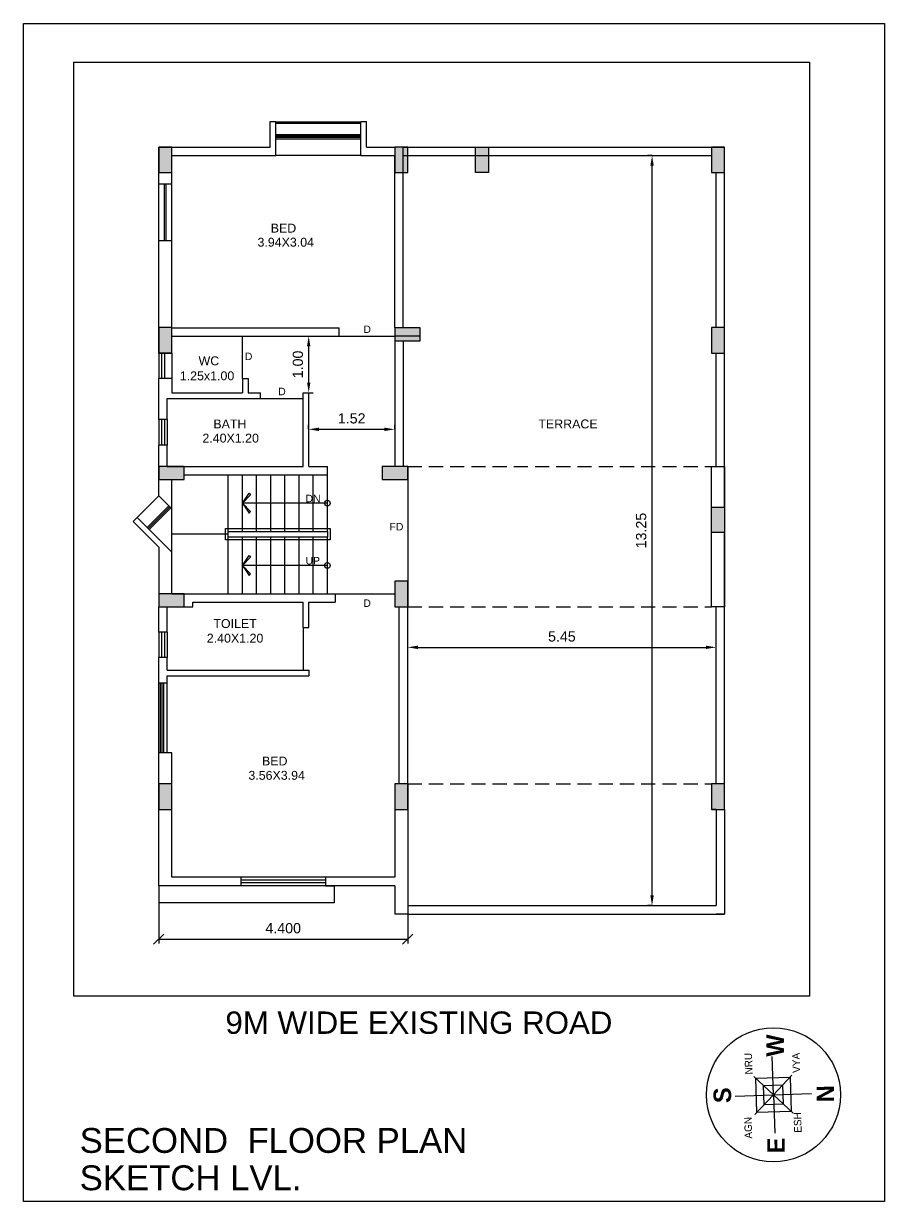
# Model space of a CAD drawing. Extents: x 2469.1 to 2504.8, y 1443.7 to 1464.5.
# Drawn here: x 2489.63 to 2504.85, y 1443.72 to 1464.53 of the extents above; entities that cross this region are included whole.
import ezdxf

# ---------------------------------------------------------------- set-up
doc = ezdxf.new("R2010")
doc.units = 0
doc.linetypes.add('DASHED2', pattern=[0.375, 0.25, -0.125])
doc.layers.get('0').update_dxf_attribs({"linetype": 'CONTINUOUS'})
doc.layers.get('DEFPOINTS').update_dxf_attribs({"linetype": 'CONTINUOUS'})
for name, color, linetype in [('DIMENSIONS__BM_', 251, 'CONTINUOUS'), ('RCC', 200, 'CONTINUOUS'), ('TEXT', 1, 'CONTINUOUS'), ('TEXT_SCH__BM_', 7, 'CONTINUOUS'), ('WALL', 7, 'CONTINUOUS')]:
    doc.layers.add(name, color=color, linetype=linetype)
doc.styles.add('AR', font='arial.ttf')
doc.styles.add('CENTREGULAR', font='GOTHIC.TTF', dxfattribs={"height": 0.4})
doc.styles.add('STYLE1', font='arial.ttf', dxfattribs={"height": 0.2})
doc.styles.add('STYLE5', font='GOTHICB.TTF')
doc.dimstyles.new('_BM__FOR_MM', dxfattribs={"dimtxt": 0.18, "dimasz": 0.18, "dimexe": 0.08, "dimexo": 0.3, "dimgap": 0.1, "dimtad": 1, "dimzin": 0, "dimtxsty": 'AR', "dimcen": 0.09, "dimclrd": 256, "dimclre": 256, "dimclrt": 4, "dimazin": 3, "dimtfac": 1, "dimtmove": 0, "dimatfit": 3, "dimtolj": 1, "dimtzin": 0})

# ---------------------------------------------------------------- blocks, each defined once
blk = doc.blocks.new('_OBLIQUE')
at = {"color": 0, "linetype": 'BYBLOCK'}
blk.add_line((-0.5, -0.5), (0.5, 0.5), dxfattribs=at)
blk = doc.blocks.new('*D19')
at = {"layer": 'DEFPOINTS', "color": 0}
for p in [(2492.023, 1449.298), (2496.423, 1449.298), (2496.423, 1448.355)]:
    blk.add_point(p, dxfattribs=at)
at = {"layer": 'WALL', "color": 253}
for p, q in [((2492.023, 1448.998), (2492.023, 1448.275)), ((2496.423, 1448.998), (2496.423, 1448.275))]:
    blk.add_line(p, q, dxfattribs=at)
at = {"layer": 'WALL', "color": 8}
blk.add_line((2492.023, 1448.355), (2496.423, 1448.355), dxfattribs=at)
at = {"layer": 'WALL', "color": 8, "xscale": 0.18, "yscale": 0.18, "zscale": 0.18, "rotation": 180}
blk.add_blockref('_OBLIQUE', (2492.023, 1448.355), dxfattribs=at)
at = {"layer": 'WALL', "color": 8, "xscale": 0.18, "yscale": 0.18, "zscale": 0.18}
blk.add_blockref('_OBLIQUE', (2496.423, 1448.355), dxfattribs=at)
at = {"layer": 'WALL', "color": 7, "insert": (2494.223, 1448.547), "char_height": 0.18, "attachment_point": 5, "style": 'AR'}
blk.add_mtext('\\A1;4.400', dxfattribs=at)
blk = doc.blocks.new('*D28')
at = {"layer": 'DEFPOINTS', "color": 0}
for p in [(2494.673, 1457.358), (2496.193, 1457.362), (2496.193, 1457.358)]:
    blk.add_point(p, dxfattribs=at)
at = {"layer": 'DIMENSIONS__BM_'}
for p, q in [((2494.673, 1457.362), (2494.673, 1457.442)), ((2496.193, 1457.362), (2496.193, 1457.442)), ((2494.853, 1457.362), (2496.013, 1457.362))]:
    blk.add_line(p, q, dxfattribs=at)
for points in [[(2494.853, 1457.392), (2494.853, 1457.332), (2494.673, 1457.362)], [(2496.013, 1457.392), (2496.013, 1457.332), (2496.193, 1457.362)]]:
    blk.add_solid(points, dxfattribs=at)
at = {"layer": 'DIMENSIONS__BM_', "color": 4, "insert": (2495.433, 1457.554), "char_height": 0.18, "attachment_point": 5, "style": 'AR'}
blk.add_mtext('\\A1;1.52', dxfattribs=at)
blk = doc.blocks.new('*D29')
at = {"layer": 'DEFPOINTS', "color": 0}
for p in [(2494.673, 1459.008), (2494.674, 1459.008), (2494.673, 1458.008)]:
    blk.add_point(p, dxfattribs=at)
at = {"layer": 'DIMENSIONS__BM_'}
for p, q in [((2494.674, 1459.008), (2494.754, 1459.008)), ((2494.674, 1458.188), (2494.674, 1458.828)), ((2494.674, 1458.008), (2494.754, 1458.008))]:
    blk.add_line(p, q, dxfattribs=at)
for points in [[(2494.644, 1458.828), (2494.704, 1458.828), (2494.674, 1459.008)], [(2494.644, 1458.188), (2494.704, 1458.188), (2494.674, 1458.008)]]:
    blk.add_solid(points, dxfattribs=at)
at = {"layer": 'DIMENSIONS__BM_', "color": 4, "insert": (2494.483, 1458.508), "char_height": 0.18, "attachment_point": 5, "rotation": 90, "style": 'AR'}
blk.add_mtext('\\A1;1.00', dxfattribs=at)
blk = doc.blocks.new('*D30')
at = {"layer": 'DEFPOINTS', "color": 0}
for p in [(2496.423, 1453.51), (2501.873, 1453.51), (2501.873, 1453.51)]:
    blk.add_point(p, dxfattribs=at)
at = {"layer": 'DIMENSIONS__BM_'}
for p, q in [((2496.423, 1453.51), (2496.423, 1453.59)), ((2496.603, 1453.51), (2501.693, 1453.51)), ((2501.873, 1453.51), (2501.873, 1453.59))]:
    blk.add_line(p, q, dxfattribs=at)
for points in [[(2496.603, 1453.54), (2496.603, 1453.48), (2496.423, 1453.51)], [(2501.693, 1453.54), (2501.693, 1453.48), (2501.873, 1453.51)]]:
    blk.add_solid(points, dxfattribs=at)
at = {"layer": 'DIMENSIONS__BM_', "color": 4, "insert": (2499.148, 1453.701), "char_height": 0.18, "attachment_point": 5, "style": 'AR'}
blk.add_mtext('\\A1;5.45', dxfattribs=at)
blk = doc.blocks.new('*D31')
at = {"layer": 'DEFPOINTS', "color": 0}
for p in [(2500.741, 1462.198), (2500.94, 1462.198), (2500.94, 1448.948)]:
    blk.add_point(p, dxfattribs=at)
at = {"layer": 'DIMENSIONS__BM_'}
for p, q in [((2500.741, 1462.198), (2500.661, 1462.198)), ((2500.741, 1449.128), (2500.741, 1462.018)), ((2500.741, 1448.948), (2500.661, 1448.948))]:
    blk.add_line(p, q, dxfattribs=at)
for points in [[(2500.711, 1462.018), (2500.771, 1462.018), (2500.741, 1462.198)], [(2500.711, 1449.128), (2500.771, 1449.128), (2500.741, 1448.948)]]:
    blk.add_solid(points, dxfattribs=at)
at = {"layer": 'DIMENSIONS__BM_', "color": 4, "insert": (2500.549, 1455.573), "char_height": 0.18, "attachment_point": 5, "rotation": 90, "style": 'AR'}
blk.add_mtext('\\A1;13.25', dxfattribs=at)

msp = doc.modelspace()

# ---------------------------------------------------------------- hatches: boundary and pattern name
at = {"layer": 'TEXT_SCH__BM_'}
for points in [[(2492.2533, 1462.3476), (2492.0233, 1462.3476), (2492.0233, 1461.8976), (2492.2533, 1461.8976)], [(2496.1933, 1461.8976), (2496.4233, 1461.8976), (2496.4233, 1462.3476), (2496.1933, 1462.3476)], [(2497.8533, 1461.8976), (2497.6233, 1461.8976), (2497.6233, 1462.3476), (2497.8533, 1462.3476)], [(2501.7933, 1461.8976), (2502.0233, 1461.8976), (2502.0233, 1462.3476), (2501.7933, 1462.3476)], [(2492.0233, 1458.7096), (2492.2533, 1458.7096), (2492.2533, 1459.1596), (2492.0233, 1459.1596)], [(2496.1933, 1459.1576), (2496.1933, 1458.9276), (2496.6433, 1458.9276), (2496.6433, 1459.1576)], [(2501.7933, 1458.7096), (2502.0233, 1458.7096), (2502.0233, 1459.1596), (2501.7933, 1459.1596)], [(2492.0233, 1456.7076), (2492.0233, 1456.4776), (2492.4733, 1456.4776), (2492.4733, 1456.7076)], [(2495.9733, 1456.7076), (2495.9733, 1456.4776), (2496.4233, 1456.4776), (2496.4233, 1456.7076)], [(2501.7933, 1455.5376), (2501.7933, 1455.9876), (2502.0233, 1455.9876), (2502.0233, 1455.5376)], [(2496.1933, 1454.2276), (2496.4233, 1454.2276), (2496.4233, 1454.6776), (2496.1933, 1454.6776)], [(2492.0233, 1454.4576), (2492.0233, 1454.2276), (2492.4733, 1454.2276), (2492.4733, 1454.4576)], [(2492.0233, 1450.6476), (2492.2533, 1450.6476), (2492.2533, 1451.0976), (2492.0233, 1451.0976)], [(2496.1933, 1450.6476), (2496.4233, 1450.6476), (2496.4233, 1451.0976), (2496.1933, 1451.0976)], [(2501.7933, 1450.6476), (2502.0233, 1450.6476), (2502.0233, 1451.0976), (2501.7933, 1451.0976)]]:
    msp.add_hatch(color=256, dxfattribs=at).paths.add_polyline_path(points)

# ---------------------------------------------------------------- linework, layer by layer
at = {"color": 7}
for q in [(2503.2121, 1445.9521), (2502.5373, 1445.9301), (2502.5594, 1445.2553), (2503.2341, 1445.2774)]:
    msp.add_line((2502.8857, 1445.6037), q, dxfattribs=at)
for points in [[(2503.1794, 1445.9173), (2503.1993, 1445.31), (2502.592, 1445.2902), (2502.5721, 1445.8975)], [(2503.0489, 1445.7779), (2503.0599, 1445.4406), (2502.7225, 1445.4295), (2502.7115, 1445.7669)]]:
    msp.add_lwpolyline(points, close=True, dxfattribs=at)
at = {"layer": 'RCC', "color": 7}
for p, q in [((2502.8857, 1445.6037), (2502.8637, 1446.2785)), ((2502.211, 1445.5817), (2503.5605, 1445.6258)), ((2502.8857, 1445.6037), (2502.9078, 1444.929))]:
    msp.add_line(p, q, dxfattribs=at)
at = {"layer": 'RCC'}
for points in [[(2492.0233, 1461.8976), (2492.2533, 1461.8976), (2492.2533, 1462.3476), (2492.0233, 1462.3476), (2492.0233, 1461.8976)], [(2496.1933, 1461.8976), (2496.4233, 1461.8976), (2496.4233, 1462.3476), (2496.1933, 1462.3476), (2496.1933, 1461.8976)], [(2497.8533, 1461.8976), (2497.6233, 1461.8976), (2497.6233, 1462.3476), (2497.8533, 1462.3476), (2497.8533, 1461.8976)], [(2501.7933, 1461.8976), (2502.0233, 1461.8976), (2502.0233, 1462.3476), (2501.7933, 1462.3476), (2501.7933, 1461.8976)], [(2492.0233, 1458.7096), (2492.2533, 1458.7096), (2492.2533, 1459.1596), (2492.0233, 1459.1596), (2492.0233, 1458.7096)], [(2496.4233, 1459.1576), (2496.1933, 1459.1576), (2496.1933, 1458.9276), (2496.6433, 1458.9276), (2496.6433, 1459.1576), (2496.1933, 1459.1576)], [(2501.7933, 1458.7096), (2502.0233, 1458.7096), (2502.0233, 1459.1596), (2501.7933, 1459.1596), (2501.7933, 1458.7096)], [(2492.2533, 1456.7076), (2492.0233, 1456.7076), (2492.0233, 1456.4776), (2492.4733, 1456.4776), (2492.4733, 1456.7076), (2492.0233, 1456.7076)], [(2496.2033, 1456.7076), (2495.9733, 1456.7076), (2495.9733, 1456.4776), (2496.4233, 1456.4776), (2496.4233, 1456.7076), (2495.9733, 1456.7076)], [(2501.7933, 1455.5376), (2501.7933, 1455.9876), (2502.0233, 1455.9876), (2502.0233, 1455.5376), (2501.7933, 1455.5376)], [(2496.1933, 1454.2276), (2496.4233, 1454.2276), (2496.4233, 1454.6776), (2496.1933, 1454.6776), (2496.1933, 1454.2276)], [(2492.2533, 1454.4576), (2492.0233, 1454.4576), (2492.0233, 1454.2276), (2492.4733, 1454.2276), (2492.4733, 1454.4576), (2492.0233, 1454.4576)], [(2492.0233, 1450.6476), (2492.2533, 1450.6476), (2492.2533, 1451.0976), (2492.0233, 1451.0976), (2492.0233, 1450.6476)], [(2496.1933, 1450.6476), (2496.4233, 1450.6476), (2496.4233, 1451.0976), (2496.1933, 1451.0976), (2496.1933, 1450.6476)], [(2501.7933, 1450.6476), (2502.0233, 1450.6476), (2502.0233, 1451.0976), (2501.7933, 1451.0976), (2501.7933, 1450.6476)]]:
    msp.add_lwpolyline(points, dxfattribs=at)
at = {"layer": 'TEXT_SCH__BM_', "color": 3}
for p, q in [((2490.5233, 1447.3476), (2490.5233, 1463.8476)), ((2490.5233, 1463.8476), (2503.5233, 1463.8476)), ((2503.5233, 1463.8476), (2503.5233, 1447.3476)), ((2503.5233, 1447.3476), (2490.5233, 1447.3476))]:
    msp.add_line(p, q, dxfattribs=at)
at = {"layer": 'TEXT_SCH__BM_'}
for p, q in [((2493.9933, 1462.7976), (2494.0933, 1462.7976)), ((2493.9933, 1462.3476), (2493.9933, 1462.7976)), ((2494.0933, 1462.1976), (2494.0933, 1462.7976)), ((2494.0933, 1462.1976), (2494.0933, 1462.7962)), ((2495.5933, 1462.7976), (2495.6933, 1462.7976)), ((2495.5933, 1462.1976), (2495.5933, 1462.7976)), ((2495.6933, 1462.3476), (2495.6933, 1462.7976)), ((2492.0233, 1461.6976), (2492.0233, 1462.3476)), ((2492.0233, 1462.3476), (2493.9933, 1462.3476)), ((2492.2533, 1461.6976), (2492.2533, 1462.1976)), ((2492.2533, 1462.1976), (2494.0933, 1462.1976)), ((2495.5933, 1462.1976), (2496.1933, 1462.1976)), ((2496.1933, 1459.1576), (2496.1933, 1462.1976)), ((2496.3433, 1459.1576), (2496.3433, 1462.3476)), ((2492.0233, 1461.6976), (2492.2533, 1461.6976)), ((2492.0233, 1458.7096), (2492.0233, 1460.6976)), ((2492.0233, 1460.6976), (2492.2533, 1460.6976)), ((2492.2533, 1459.1476), (2492.2533, 1460.6976)), ((2492.2533, 1459.1576), (2495.2133, 1459.1576)), ((2495.2133, 1459.0076), (2495.2133, 1459.1576)), ((2496.6433, 1459.1576), (2496.3433, 1459.1576)), ((2496.6433, 1459.0076), (2496.6433, 1459.1576)), ((2492.2533, 1459.0076), (2495.2133, 1459.0076)), ((2496.6433, 1459.0076), (2496.1933, 1459.0076)), ((2496.1933, 1458.9276), (2496.1933, 1456.7076)), ((2496.3433, 1458.9276), (2496.3433, 1456.7076)), ((2492.2533, 1458.7096), (2492.0233, 1458.7096)), ((2492.0233, 1457.5326), (2492.0233, 1458.2596)), ((2492.2533, 1458.2596), (2492.0233, 1458.2596)), ((2492.2533, 1458.2596), (2492.2533, 1458.0076)), ((2493.5033, 1458.2576), (2493.6033, 1458.2576)), ((2493.5033, 1458.2576), (2493.5033, 1458.0076)), ((2493.6033, 1458.2576), (2493.6033, 1458.0076)), ((2492.2533, 1458.0076), (2493.5033, 1458.0076)), ((2493.6033, 1458.0076), (2493.8233, 1458.0076)), ((2493.8233, 1457.9076), (2493.8233, 1458.0076)), ((2494.5733, 1456.7076), (2494.5733, 1458.0076)), ((2494.5733, 1458.0076), (2494.6733, 1458.0076)), ((2494.6733, 1456.7076), (2494.6733, 1458.0076)), ((2492.1733, 1457.5326), (2492.1733, 1457.9076)), ((2492.1733, 1457.9076), (2493.8233, 1457.9076)), ((2492.1733, 1457.5326), (2492.0233, 1457.5326)), ((2492.0233, 1456.1865), (2492.0233, 1457.0826)), ((2492.1733, 1457.0826), (2492.0233, 1457.0826)), ((2492.1733, 1456.7076), (2492.1733, 1457.0826)), ((2492.1733, 1456.7076), (2494.5733, 1456.7076)), ((2492.4733, 1456.5576), (2495.0033, 1456.5576)), ((2494.6733, 1456.7076), (2495.0033, 1456.7076)), ((2495.0033, 1456.5576), (2495.0033, 1456.7076)), ((2492.2533, 1455.9565), (2492.2533, 1456.4776)), ((2492.0233, 1456.1865), (2492.2533, 1455.9565)), ((2493.5033, 1456.0576), (2493.6188, 1456.2346)), ((2493.6466, 1456.205), (2493.5033, 1456.0576)), ((2493.6188, 1456.2346), (2493.6466, 1456.205)), ((2495.0033, 1456.0576), (2493.5033, 1456.0576)), ((2493.5033, 1456.0576), (2493.6188, 1455.8807)), ((2493.6466, 1455.9102), (2493.5033, 1456.0576)), ((2491.644, 1455.8033), (2491.5733, 1455.7326)), ((2491.5733, 1455.7326), (2492.0233, 1455.2826)), ((2491.644, 1455.8033), (2492.2533, 1455.194)), ((2493.6188, 1455.8807), (2493.6466, 1455.9102)), ((2492.0233, 1455.2826), (2492.0233, 1454.4576)), ((2492.2533, 1454.4576), (2492.2533, 1455.194)), ((2493.5033, 1454.9576), (2493.6188, 1455.1346)), ((2493.6466, 1455.105), (2493.5033, 1454.9576)), ((2493.6188, 1455.1346), (2493.6466, 1455.105)), ((2495.0033, 1454.9576), (2493.5033, 1454.9576)), ((2493.5033, 1454.9576), (2493.6188, 1454.7807)), ((2493.6466, 1454.8102), (2493.5033, 1454.9576)), ((2493.6188, 1454.7807), (2493.6466, 1454.8102)), ((2492.2533, 1454.4576), (2495.1433, 1454.4576)), ((2492.6233, 1454.3076), (2494.5733, 1454.3076)), ((2492.6233, 1454.2276), (2492.6233, 1454.3076)), ((2494.5733, 1453.8576), (2494.5733, 1454.3076)), ((2494.6733, 1453.8576), (2494.6733, 1454.3076)), ((2494.6733, 1454.3076), (2495.1433, 1454.3076)), ((2495.1433, 1454.4576), (2495.1433, 1454.3076)), ((2492.0233, 1453.7776), (2492.0233, 1454.2276)), ((2492.1733, 1453.7776), (2492.1733, 1454.2276)), ((2492.2533, 1454.2276), (2492.6233, 1454.2276)), ((2496.2733, 1454.2276), (2496.4233, 1454.2276)), ((2496.2733, 1451.0976), (2496.2733, 1454.2276)), ((2496.4233, 1451.0976), (2496.4233, 1454.2276)), ((2494.5733, 1453.8576), (2494.6733, 1453.8576)), ((2492.1733, 1453.7776), (2492.0233, 1453.7776)), ((2492.0233, 1452.8776), (2492.0233, 1453.3276)), ((2492.1733, 1453.3276), (2492.0233, 1453.3276)), ((2492.1733, 1453.1076), (2492.1733, 1453.3276)), ((2492.1733, 1453.1076), (2494.6733, 1453.1076)), ((2492.1733, 1452.8776), (2492.0233, 1452.8776)), ((2492.1733, 1452.8776), (2492.1733, 1453.0076)), ((2492.1733, 1453.0076), (2494.6733, 1453.0076)), ((2492.0233, 1449.2976), (2492.0233, 1451.6476)), ((2492.2533, 1451.6476), (2492.0233, 1451.6476)), ((2492.2533, 1449.4476), (2492.2533, 1451.6476)), ((2496.1933, 1451.0976), (2496.1933, 1449.4476)), ((2496.4233, 1451.0976), (2496.1933, 1451.0976)), ((2496.4233, 1451.0976), (2496.4233, 1448.7976)), ((2501.8733, 1450.6476), (2501.7933, 1450.6476)), ((2493.4733, 1449.2976), (2492.0233, 1449.2976)), ((2493.4733, 1449.4476), (2492.2533, 1449.4476)), ((2493.4733, 1449.4476), (2493.4733, 1449.2976)), ((2496.1933, 1449.4476), (2494.9733, 1449.4476)), ((2494.9733, 1449.4476), (2494.9733, 1449.2976)), ((2496.1933, 1449.2976), (2494.9733, 1449.2976)), ((2494.9733, 1449.2976), (2495.1233, 1449.2976)), ((2496.1933, 1449.2976), (2496.1933, 1448.7976)), ((2496.4233, 1448.7976), (2496.1933, 1448.7976))]:
    msp.add_line(p, q, dxfattribs=at)
at = {"layer": 'TEXT_SCH__BM_', "color": 5}
for p, q in [((2494.0933, 1462.7962), (2495.5933, 1462.7962)), ((2494.0933, 1462.7712), (2495.5933, 1462.7712)), ((2494.0933, 1462.5712), (2495.5933, 1462.5712)), ((2494.0933, 1462.5462), (2495.5933, 1462.5462)), ((2494.0933, 1462.5212), (2495.5933, 1462.5212)), ((2494.0933, 1462.4962), (2495.5933, 1462.4962)), ((2495.5933, 1462.1976), (2494.0933, 1462.1976)), ((2496.3433, 1462.3476), (2502.0233, 1462.3476)), ((2496.3433, 1462.1976), (2501.7933, 1462.1976)), ((2501.8733, 1459.1596), (2501.8733, 1461.8976)), ((2502.0233, 1459.1596), (2502.0233, 1461.8976)), ((2492.0233, 1460.6976), (2492.0233, 1461.6976)), ((2492.1233, 1460.6976), (2492.1233, 1461.6976)), ((2492.1533, 1460.6976), (2492.1533, 1461.6976)), ((2492.2533, 1460.6976), (2492.2533, 1461.6976)), ((2493.5033, 1458.2576), (2493.5033, 1459.0076)), ((2495.2133, 1459.0076), (2496.1933, 1459.0076)), ((2492.0233, 1458.7096), (2492.0233, 1458.2596)), ((2492.0733, 1458.7096), (2492.0733, 1458.2596)), ((2492.1233, 1458.7096), (2492.1233, 1458.2596)), ((2492.2533, 1458.7096), (2492.2533, 1458.2596)), ((2501.8733, 1456.7076), (2501.8733, 1458.7096)), ((2502.0233, 1455.9876), (2502.0233, 1458.7096)), ((2493.8233, 1457.9076), (2494.5733, 1457.9076)), ((2492.0233, 1457.5326), (2492.0233, 1457.0826)), ((2492.0733, 1457.5326), (2492.0733, 1457.0826)), ((2492.1233, 1457.5326), (2492.1233, 1457.0826)), ((2492.1733, 1457.5326), (2492.1733, 1457.0826)), ((2496.4233, 1456.7076), (2496.4233, 1454.2276)), ((2491.644, 1455.8033), (2492.0252, 1456.1846)), ((2491.8208, 1455.6266), (2492.202, 1456.0078)), ((2491.8385, 1455.6089), (2492.2197, 1455.9901)), ((2491.8562, 1455.5912), (2492.2374, 1455.9724)), ((2492.2533, 1455.194), (2492.2533, 1455.9565)), ((2502.0233, 1451.0976), (2502.0233, 1455.5376)), ((2495.1433, 1454.4576), (2496.1933, 1454.4576)), ((2501.8733, 1451.0976), (2501.8733, 1454.2276)), ((2494.5733, 1453.8576), (2494.5733, 1453.1076)), ((2492.0233, 1453.7776), (2492.0233, 1453.3276)), ((2492.0733, 1453.7776), (2492.0733, 1453.3276)), ((2492.1233, 1453.7776), (2492.1233, 1453.3276)), ((2492.1733, 1453.7776), (2492.1733, 1453.3276)), ((2492.0233, 1451.6476), (2492.0233, 1452.8776)), ((2492.0533, 1451.6476), (2492.0533, 1452.8776)), ((2492.0833, 1451.6476), (2492.0833, 1452.8776)), ((2492.1133, 1451.6476), (2492.1133, 1452.8776)), ((2492.1733, 1451.6476), (2492.1733, 1452.8776)), ((2501.8733, 1450.6476), (2501.8733, 1448.9476)), ((2502.0233, 1450.6476), (2502.0233, 1448.7976)), ((2492.0233, 1449.2976), (2492.0233, 1448.9976)), ((2494.9733, 1449.4476), (2493.4733, 1449.4476)), ((2494.9733, 1449.3976), (2493.4733, 1449.3976)), ((2494.9733, 1449.3476), (2493.4733, 1449.3476)), ((2494.9733, 1449.2976), (2493.4733, 1449.2976)), ((2495.1233, 1449.2976), (2495.1233, 1448.9976)), ((2495.1233, 1448.9976), (2492.0233, 1448.9976)), ((2496.4233, 1448.9476), (2501.8733, 1448.9476)), ((2496.4233, 1448.7976), (2502.0233, 1448.7976)), ((2502.0233, 1448.7976), (2501.8733, 1448.7976))]:
    msp.add_line(p, q, dxfattribs=at)
at = {"layer": 'TEXT_SCH__BM_', "color": 1}
for p, q in [((2493.2533, 1455.5576), (2493.2533, 1456.5576)), ((2493.5033, 1455.5576), (2493.5033, 1456.5576)), ((2493.7533, 1455.5576), (2493.7533, 1456.5576)), ((2494.0033, 1455.5576), (2494.0033, 1456.5576)), ((2494.2533, 1455.5576), (2494.2533, 1456.5576)), ((2494.5033, 1455.5576), (2494.5033, 1456.5576)), ((2494.7533, 1455.5576), (2494.7533, 1456.5576)), ((2495.0033, 1455.5576), (2495.0033, 1456.5576)), ((2493.2533, 1455.5076), (2492.2533, 1455.5076)), ((2493.2533, 1454.4576), (2493.2533, 1455.4576)), ((2493.5033, 1454.4576), (2493.5033, 1455.4576)), ((2493.7533, 1454.4576), (2493.7533, 1455.4576)), ((2494.0033, 1454.4576), (2494.0033, 1455.4576)), ((2494.2533, 1454.4576), (2494.2533, 1455.4576)), ((2494.5033, 1454.4576), (2494.5033, 1455.4576)), ((2494.7533, 1454.4576), (2494.7533, 1455.4576)), ((2495.0033, 1454.4576), (2495.0033, 1455.4576))]:
    msp.add_line(p, q, dxfattribs=at)
at = {"layer": 'TEXT_SCH__BM_', "color": 5, "linetype": 'DASHED2'}
for p, q in [((2496.4233, 1456.7076), (2501.7933, 1456.7076)), ((2496.4233, 1454.2276), (2501.7933, 1454.2276)), ((2496.4233, 1451.0976), (2501.7933, 1451.0976))]:
    msp.add_line(p, q, dxfattribs=at)
at = {"layer": 'TEXT_SCH__BM_'}
msp.add_lwpolyline([(2489.6349, 1464.5308), (2504.8477, 1464.5308), (2504.8477, 1443.72), (2489.6349, 1443.72)], close=True, dxfattribs=at)
at = {"layer": 'TEXT_SCH__BM_', "color": 5}
for points in [[(2493.2033, 1455.6076), (2495.0533, 1455.6076), (2495.0533, 1455.4076), (2493.2033, 1455.4076)], [(2493.2533, 1455.5576), (2495.0033, 1455.5576), (2495.0033, 1455.4576), (2493.2533, 1455.4576)]]:
    msp.add_lwpolyline(points, close=True, dxfattribs=at)
at = {"layer": 'TEXT_SCH__BM_'}
for centre in [(2495.0033, 1456.0576), (2495.0033, 1454.9576)]:
    msp.add_circle(centre, 0.05, dxfattribs=at)
at = {"layer": 'WALL'}
for p, q in [((2495.6933, 1462.3476), (2496.1933, 1462.3476)), ((2501.7933, 1454.2276), (2501.7933, 1456.7076)), ((2501.7933, 1456.7076), (2502.0233, 1456.7076)), ((2502.0233, 1456.7076), (2502.0233, 1454.2276)), ((2502.0233, 1454.2276), (2501.7933, 1454.2276)), ((2494.5733, 1453.1076), (2494.6733, 1453.1076)), ((2494.6733, 1453.1076), (2494.6733, 1453.0076))]:
    msp.add_line(p, q, dxfattribs=at)
at = {"layer": 'WALL', "color": 7}
msp.add_circle((2502.8857, 1445.6037), 1.1842, dxfattribs=at)

# ---------------------------------------------------------------- texts
at = {"layer": 'TEXT', "color": 7, "style": 'STYLE1'}
for s, height, p in [('BED', 0.1568, (2494.0033, 1460.8381)), ('3.94X3.04', 0.1568, (2493.7689, 1460.5894)), ('WC', 0.1568, (2492.7275, 1458.4934)), ('1.25x1.00', 0.1568, (2492.3962, 1458.2288)), ('BATH', 0.1568, (2492.9891, 1457.3784)), ('TERRACE', 0.1568, (2498.7327, 1457.3784)), ('2.40X1.20', 0.1568, (2492.7955, 1457.1278)), ('TOILET', 0.1568, (2492.9891, 1453.8515)), ('2.40X1.20', 0.1568, (2492.8733, 1453.5936)), ('BED', 0.1568, (2493.8485, 1451.4228)), ('3.56X3.94', 0.1568, (2493.6079, 1451.17)), ('9M WIDE EXISTING ROAD', 0.395136, (2493.202, 1446.6812))]:
    msp.add_text(s, height=height, dxfattribs=at).set_placement(p)
at = {"layer": 'TEXT', "style": 'STYLE1'}
for s, height, p in [('D', 0.1317, (2495.6401, 1459.0643)), ('D', 0.1317, (2493.5459, 1458.5846)), ('D', 0.1317, (2494.1351, 1457.9643)), ('DN', 0.13171, (2494.6176, 1456.0739)), ('FD', 0.13171, (2496.1022, 1455.5754)), ('UP', 0.13171, (2494.6176, 1454.9739)), ('D', 0.1317, (2495.6401, 1454.2241)), ('SECOND  FLOOR PLAN', 0.43904, (2490.6266, 1444.5782)), ('SKETCH LVL.', 0.43904, (2490.6266, 1443.9183))]:
    msp.add_text(s, height=height, dxfattribs=at).set_placement(p)
at = {"layer": 'TEXT', "color": 7, "style": 'STYLE5'}
for s, p in [('W', (2503.0731, 1446.2799)), ('N', (2503.9586, 1445.4743)), ('S', (2502.1388, 1445.4589)), ('E', (2503.0875, 1444.5707))]:
    msp.add_text(s, height=0.31, rotation=90.25716, dxfattribs=at).set_placement(p)
at = {"layer": 'TEXT', "color": 7, "ltscale": 0.02, "style": 'CENTREGULAR'}
for s, p in [('NRU', (2502.5183, 1445.9647)), ('VYA', (2503.3593, 1445.9942)), ('AGN', (2502.5118, 1444.8317)), ('ESH', (2503.3855, 1444.9353))]:
    msp.add_text(s, height=0.13214, rotation=91.87235, dxfattribs=at).set_placement(p)

# ---------------------------------------------------------------- dimensions: what is measured, and where the dimension line sits
at = {"layer": 'DIMENSIONS__BM_'}
for p1, p2, distance, picture, middle in [((2500.9398, 1448.9476), (2500.9398, 1462.1976), 0.1992, '*D31', (2500.5487, 1455.5726)), ((2494.6733, 1458.0076), (2494.6733, 1459.0076), -0.0012, '*D29', (2494.4826, 1458.5076)), ((2494.6733, 1457.3576), (2496.1933, 1457.3576), 0.0046, '*D28', (2495.4333, 1457.5541)), ((2496.4233, 1453.5098), (2501.8733, 1453.5098), 0, '*D30', (2499.1483, 1453.7013))]:
    dim = msp.add_aligned_dim(p1=p1, p2=p2, distance=distance, dimstyle='_BM__FOR_MM', dxfattribs=at)
    dim.commit()
    dim.dimension.update_dxf_attribs({"geometry": picture, "text_midpoint": middle})
at = {"layer": 'WALL'}
dim = msp.add_linear_dim(base=(2496.4233, 1448.3547), p1=(2492.0233, 1449.2976), p2=(2496.4233, 1449.2976), dimstyle='_BM__FOR_MM', override={"dimdec": 3, "dimlfac": 1, "dimblk": 'OBLIQUE', "dimclrd": 8, "dimclre": 253, "dimclrt": 7, "dimtdec": 3, "dimfxl": 1, "dimfxlon": 0}, dxfattribs=at)
dim.commit()
dim.dimension.update_dxf_attribs({"geometry": '*D19', "text_midpoint": (2494.2233, 1448.5466)})

doc.saveas('drawing.dxf')
